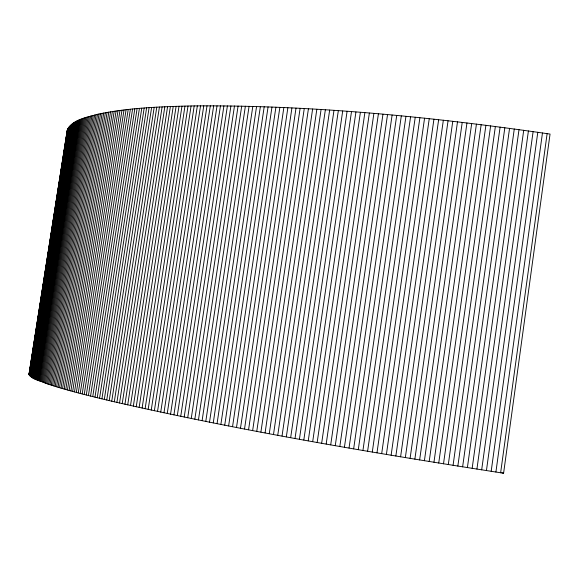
<?xml version="1.0" encoding="UTF-8"?>
<svg xmlns="http://www.w3.org/2000/svg" width="579" height="579" viewBox="0 0 579 579"><rect width="100%" height="100%" fill="white"/><g stroke="black" fill="none" stroke-linecap="round" stroke-linejoin="round"><path stroke-width="0.87" d="M66.889 132.323C70.023 119.412 86.857 117.667 97.525 114.309C129.269 107.622 161.867 106.616 194.197 105.899C313.34 105.038 432.252 116.994 550.05 134.067L503.592 473.224C372.355 452.872 241.248 430.827 111.747 401.211C89.477 395.862 67.142 390.564 45.437 383.189C40.537 380.381 30.376 379.737 29.189 373.441M500.632 472.775L547.126 133.633M457.844 466.124L504.837 127.691M462.621 466.877L509.563 128.321M467.391 467.629L514.282 128.965M472.16 468.375L519.001 129.609M476.922 469.12L523.713 130.261M481.677 469.859L528.41 130.919M486.432 470.597L533.107 131.585M491.173 471.328L537.79 132.258M495.906 472.051L542.465 132.946M414.861 459.183L462.223 122.372M419.63 459.965L466.956 122.929M424.4 460.746L471.69 123.501M429.177 461.521L476.43 124.072M433.953 462.295L481.163 124.659M438.73 463.07L485.904 125.245M443.507 463.837L490.637 125.846M448.291 464.604L495.378 126.454M453.067 465.364L500.111 127.069M376.98 452.85L424.559 118.21M381.684 453.646L429.242 118.702M386.396 454.443L433.932 119.202M391.122 455.239L438.636 119.708M395.855 456.028L443.34 120.222M400.596 456.824L448.052 120.75M405.343 457.613L452.771 121.279M410.098 458.394L457.497 121.822M335.263 445.642L382.958 114.222M339.837 446.438L387.525 114.628M344.425 447.241L392.106 115.047M349.036 448.045L396.702 115.474M353.653 448.848L401.312 115.909M358.292 449.651L405.937 116.35M362.946 450.455L410.576 116.799M367.607 451.251L415.23 117.262M372.29 452.054L419.891 117.732M290.672 437.637L338.324 110.69M295.029 438.433L342.696 111.002M299.415 439.229L347.082 111.32M303.816 440.026L351.496 111.646M308.245 440.829L355.933 111.986M312.696 441.625L360.391 112.333M317.169 442.428L364.864 112.695M321.663 443.232L369.359 113.064M326.18 444.035L373.875 113.441M330.71 444.838L378.405 113.831M252.647 430.552L300.117 108.324M256.765 431.326L304.257 108.548M260.905 432.108L308.426 108.787M265.073 432.897L312.617 109.026M269.271 433.678L316.836 109.279M273.498 434.467L321.084 109.54M277.754 435.256L325.355 109.815M282.031 436.045L329.654 110.097M286.337 436.841L333.974 110.386M209.504 422.163L256.569 106.493M213.26 422.909L260.369 106.616M217.053 423.662L264.205 106.746M220.874 424.414L268.07 106.883M224.732 425.167L271.971 107.028M228.625 425.927L275.901 107.187M232.548 426.694L279.86 107.354M236.507 427.454L283.855 107.528M240.495 428.228L287.872 107.716M244.519 428.996L291.925 107.904M248.565 429.77L296.007 108.114M167.244 413.515L213.673 105.776M170.559 414.209L217.045 105.791M173.917 414.911L220.461 105.805M177.312 415.621L223.914 105.834M180.742 416.33L227.402 105.87M184.209 417.046L230.92 105.921M187.712 417.763L234.481 105.971M191.251 418.487L238.078 106.037M194.833 419.218L241.704 106.109M198.445 419.949L245.373 106.196M202.1 420.68L249.071 106.283M205.784 421.418L252.806 106.384M127.706 404.895L173.222 106.42M130.507 405.524L176.103 106.319M133.351 406.161L179.02 106.232M136.231 406.805L181.972 106.145M139.155 407.457L184.969 106.073M142.116 408.108L188.009 106.008M145.119 408.767L191.077 105.95M148.166 409.433L194.197 105.899M151.242 410.098L197.345 105.856M154.369 410.772L200.537 105.827M157.531 411.452L203.765 105.798M160.73 412.132L207.029 105.783M163.966 412.82L210.329 105.776M86.3 395.001L130.376 109.25M88.413 395.537L132.577 109.026M90.563 396.079L134.813 108.809M92.749 396.622L137.093 108.599M94.985 397.18L139.416 108.396M97.25 397.737L141.775 108.201M99.566 398.301L144.178 108.012M101.918 398.873L146.617 107.832M104.314 399.452L149.1 107.658M106.753 400.031L151.618 107.491M109.228 400.617L154.18 107.332M111.747 401.211L156.779 107.173M114.302 401.812L159.42 107.028M116.9 402.419L162.106 106.891M119.542 403.027L164.82 106.76M122.22 403.643L167.584 106.645M124.941 404.265L170.385 106.529M45.437 383.189L86.93 117.117M46.53 383.566L88.124 116.755M47.652 383.949L89.354 116.386M48.817 384.34L90.621 116.032M50.018 384.738L91.931 115.677M51.256 385.136L93.27 115.33M52.537 385.549L94.652 114.982M53.854 385.961L96.071 114.642M55.208 386.381L97.525 114.309M56.597 386.808L99.016 113.976M58.03 387.242L100.551 113.658M59.499 387.684L102.121 113.339M61.005 388.125L103.728 113.021M62.554 388.581L105.378 112.717M64.146 389.037L107.064 112.413M65.767 389.501L108.794 112.116M67.439 389.971L110.553 111.827M69.14 390.449L112.362 111.537M70.891 390.926L114.201 111.262M72.672 391.418L116.09 110.987M74.503 391.911L118.007 110.719M76.363 392.41L119.969 110.459M78.274 392.917L121.974 110.205M80.22 393.423L124.015 109.952M82.204 393.944L126.092 109.713M84.237 394.465L128.212 109.474M28.964 374.36L67.186 130.405M29.008 374.562L67.338 129.928M29.08 374.765L67.519 129.457M29.189 374.975L67.729 128.987M29.326 375.192L67.967 128.524M29.493 375.416L68.235 128.06M29.688 375.641L68.539 127.597M29.92 375.88L68.879 127.134M30.18 376.111L69.241 126.678M30.47 376.357L69.639 126.229M30.796 376.611L70.073 125.781M31.15 376.864L70.537 125.332M31.541 377.124L71.029 124.883M31.961 377.392L71.557 124.442M32.417 377.66L72.122 124.007M32.909 377.942L72.715 123.573M33.43 378.225L73.345 123.139M33.987 378.514L74.003 122.712M34.574 378.811L74.698 122.292M35.196 379.115L75.429 121.865M35.855 379.419L76.196 121.452M36.549 379.73L76.993 121.04M37.28 380.048L77.825 120.627M38.04 380.374L78.693 120.222M38.844 380.707L79.598 119.817M39.676 381.04L80.539 119.419M40.544 381.387L81.516 119.028M41.449 381.735L82.529 118.637M42.39 382.089L83.571 118.254M43.374 382.451L84.657 117.87M44.388 382.813L85.779 117.494M501.863 472.79L503.592 473.224"/></g></svg>
